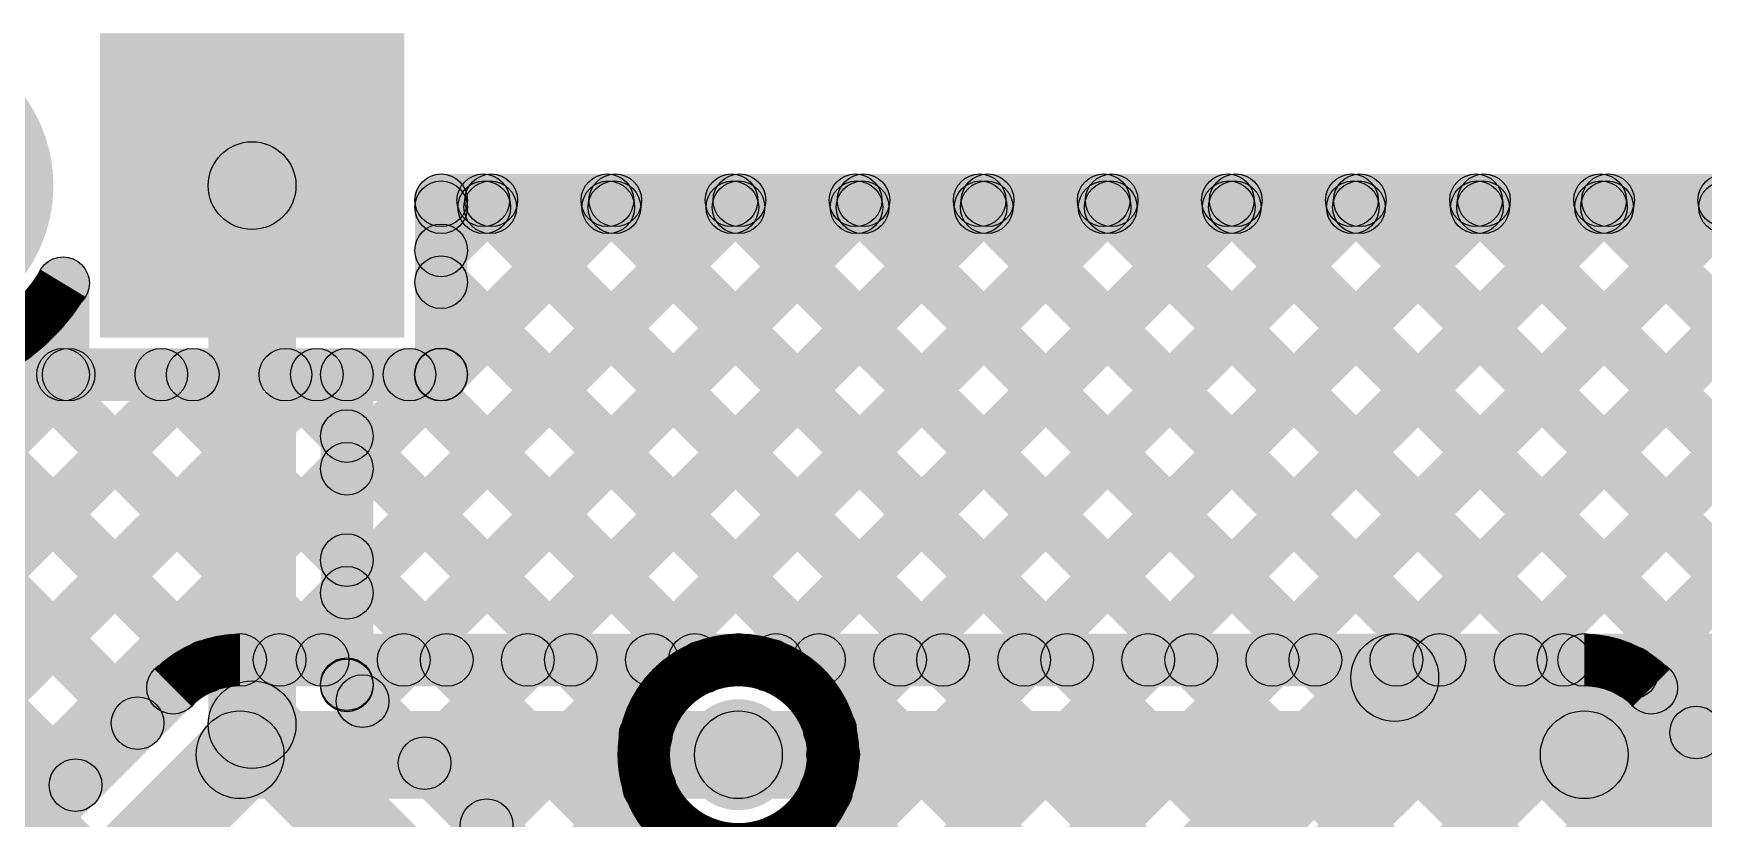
# Model space of a CAD drawing. Header units: millimetres. Extents: x 0 to 212, y 0 to 213.
# Drawn here: x 0.7971 to 1.273, y 3.0248 to 3.2486 of the extents above; entities that cross this region are included whole.
import ezdxf

# ---------------------------------------------------------------- set-up
doc = ezdxf.new("R2010")
doc.units = ezdxf.units.MM
doc.header["$MEASUREMENT"] = 0
for name, color, linetype in [('BottomLayer', 5, 'Continuous'), ('BottomSolder', 6, 'Continuous'), ('PadHoleLayer', 156, 'Continuous'), ('TopLayer', 1, 'Continuous'), ('TopSolder', 216, 'Continuous'), ('ViaHoleLayer', 16, 'Continuous')]:
    doc.layers.add(name, color=color, linetype=linetype)

# ---------------------------------------------------------------- blocks, each defined once
blk = doc.blocks.new('HDR_M_1X4_B_3')
at = {"layer": 'BottomLayer'}
blk.add_hatch(color=5, dxfattribs=at).paths.add_polyline_path([(-0.03937, 0.03937), (0.03937, 0.03937), (0.03937, -0.03937), (-0.03937, -0.03937)])
h = blk.add_hatch(color=5, dxfattribs=at)
edge = h.paths.add_edge_path()
edge.add_arc((0.1, 0), 0.03937, 0, 360)
h = blk.add_hatch(color=5, dxfattribs=at)
edge = h.paths.add_edge_path()
edge.add_arc((0.2, 0), 0.03937, 0, 360)
h = blk.add_hatch(color=5, dxfattribs=at)
edge = h.paths.add_edge_path()
edge.add_arc((0.3, 0), 0.03937, 0, 360)
at = {"layer": 'BottomSolder'}
blk.add_hatch(color=6, dxfattribs=at).paths.add_polyline_path([(-0.04337, 0.04337), (0.04337, 0.04337), (0.04337, -0.04337), (-0.04337, -0.04337)])
h = blk.add_hatch(color=6, dxfattribs=at)
edge = h.paths.add_edge_path()
edge.add_arc((0.1, 0), 0.04337, 0, 360)
h = blk.add_hatch(color=6, dxfattribs=at)
edge = h.paths.add_edge_path()
edge.add_arc((0.2, 0), 0.04337, 0, 360)
h = blk.add_hatch(color=6, dxfattribs=at)
edge = h.paths.add_edge_path()
edge.add_arc((0.3, 0), 0.04337, 0, 360)
at = {"layer": 'PadHoleLayer'}
h = blk.add_hatch(color=156, dxfattribs=at)
edge = h.paths.add_edge_path()
edge.add_arc((0, 0), 0.02008, 0, 360)
h = blk.add_hatch(color=156, dxfattribs=at)
edge = h.paths.add_edge_path()
edge.add_arc((0.1, 0), 0.02008, 0, 360)
h = blk.add_hatch(color=156, dxfattribs=at)
edge = h.paths.add_edge_path()
edge.add_arc((0.2, 0), 0.02008, 0, 360)
h = blk.add_hatch(color=156, dxfattribs=at)
edge = h.paths.add_edge_path()
edge.add_arc((0.3, 0), 0.02008, 0, 360)
at = {"layer": 'TopLayer'}
blk.add_hatch(color=1, dxfattribs=at).paths.add_polyline_path([(-0.03937, 0.03937), (0.03937, 0.03937), (0.03937, -0.03937), (-0.03937, -0.03937)])
h = blk.add_hatch(color=1, dxfattribs=at)
edge = h.paths.add_edge_path()
edge.add_arc((0.1, 0), 0.03937, 0, 360)
h = blk.add_hatch(color=1, dxfattribs=at)
edge = h.paths.add_edge_path()
edge.add_arc((0.2, 0), 0.03937, 0, 360)
h = blk.add_hatch(color=1, dxfattribs=at)
edge = h.paths.add_edge_path()
edge.add_arc((0.3, 0), 0.03937, 0, 360)
at = {"layer": 'TopSolder'}
blk.add_hatch(color=216, dxfattribs=at).paths.add_polyline_path([(-0.04337, 0.04337), (0.04337, 0.04337), (0.04337, -0.04337), (-0.04337, -0.04337)])
h = blk.add_hatch(color=216, dxfattribs=at)
edge = h.paths.add_edge_path()
edge.add_arc((0.1, 0), 0.04337, 0, 360)
h = blk.add_hatch(color=216, dxfattribs=at)
edge = h.paths.add_edge_path()
edge.add_arc((0.2, 0), 0.04337, 0, 360)
h = blk.add_hatch(color=216, dxfattribs=at)
edge = h.paths.add_edge_path()
edge.add_arc((0.3, 0), 0.04337, 0, 360)

msp = doc.modelspace()

# ---------------------------------------------------------------- hatches: boundary and pattern name
at = {"layer": 'BottomLayer'}
h = msp.add_hatch(color=5, dxfattribs=at)
edge = h.paths.add_edge_path()
edge.add_arc((0.9133, 3.201), 0.0075, 0, 360)
h = msp.add_hatch(color=5, dxfattribs=at)
edge = h.paths.add_edge_path()
edge.add_arc((0.9133, 3.201), 0.0075, 0, 360)
for points in [[(0.9133, 3.1935), (0.9133, 3.2085), (2.41068, 3.2085), (2.41068, 3.1935)], [(0.31871, 2.2987), (0.3081, 2.3093), (1.2051, 3.2063), (1.21571, 3.1957)], [(0.35407, 2.2987), (0.34346, 2.3093), (1.24046, 3.2063), (1.25107, 3.1957)], [(0.38942, 2.2987), (0.37881, 2.3093), (1.27582, 3.2063), (1.28642, 3.1957)], [(0.42478, 2.2987), (0.41417, 2.3093), (1.31117, 3.2063), (1.32178, 3.1957)], [(0.46013, 2.2987), (0.44953, 2.3093), (1.34653, 3.2063), (1.35713, 3.1957)], [(0.49549, 2.2987), (0.48488, 2.3093), (1.38188, 3.2063), (1.39249, 3.1957)], [(0.53084, 2.2987), (0.52024, 2.3093), (1.41724, 3.2063), (1.42784, 3.1957)], [(0.87258, 3.0647), (0.86197, 3.0753), (0.99297, 3.2063), (1.00358, 3.1957)], [(0.90793, 3.0647), (0.89733, 3.0753), (1.02833, 3.2063), (1.03893, 3.1957)], [(0.9186, 3.14607), (0.90799, 3.15668), (0.95762, 3.2063), (0.96822, 3.1957)], [(0.9186, 3.18143), (0.90799, 3.19203), (0.92226, 3.2063), (0.93287, 3.1957)], [(0.92, 3.1957), (0.93061, 3.2063), (1.18225, 2.95466), (1.17164, 2.94405)], [(0.94329, 3.0647), (0.93268, 3.0753), (1.06368, 3.2063), (1.07429, 3.1957)], [(0.95536, 3.1957), (0.96596, 3.2063), (1.19767, 2.97459), (1.18707, 2.96399)], [(0.97865, 3.0647), (0.96804, 3.0753), (1.09904, 3.2063), (1.10965, 3.1957)], [(0.99071, 3.1957), (1.00132, 3.2063), (1.22345, 2.98417), (1.21285, 2.97356)], [(1.01242, 3.06311), (1.00181, 3.07372), (1.13439, 3.2063), (1.145, 3.1957)], [(1.02937, 3.04472), (1.01877, 3.05532), (1.16975, 3.2063), (1.18036, 3.1957)], [(1.02607, 3.1957), (1.03667, 3.2063), (1.25871, 2.98427), (1.2481, 2.97366)], [(1.06142, 3.1957), (1.07203, 3.2063), (1.29406, 2.98427), (1.28346, 2.97366)], [(1.09678, 3.1957), (1.10738, 3.2063), (1.32942, 2.98427), (1.31881, 2.97366)], [(1.13213, 3.1957), (1.14274, 3.2063), (1.68374, 2.6653), (1.67313, 2.6547)], [(1.16749, 3.1957), (1.1781, 3.2063), (1.7191, 2.6653), (1.70849, 2.6547)], [(1.20284, 3.1957), (1.21345, 3.2063), (1.75445, 2.6653), (1.74384, 2.6547)], [(1.23941, 2.97191), (1.2288, 2.98252), (1.45259, 3.2063), (1.4632, 3.1957)], [(1.2382, 3.1957), (1.24881, 3.2063), (1.78981, 2.6653), (1.7792, 2.6547)], [(0.9208, 3.15131), (0.9058, 3.15131), (0.9058, 3.201), (0.9208, 3.201)], [(0.90799, 3.17235), (0.9186, 3.18296), (1.1814, 2.92016), (1.17079, 2.90955)], [(0.70081, 3.1674), (0.71142, 3.17801), (0.83212, 3.0573), (0.82151, 3.0467)], [(0.81306, 3.15131), (0.79806, 3.15131), (0.79806, 3.17736), (0.81306, 3.17736)], [(0.78392, 3.155), (0.79453, 3.16561), (0.88483, 3.0753), (0.87423, 3.0647)], [(0.68235, 3.15051), (0.69296, 3.16111), (0.81444, 3.03963), (0.80384, 3.02902)], [(0.17116, 2.5047), (0.16055, 2.5153), (0.80186, 3.15661), (0.81247, 3.14601)], [(0.20651, 2.5047), (0.19591, 2.5153), (0.83722, 3.15661), (0.84782, 3.14601)], [(0.24187, 2.5047), (0.23126, 2.5153), (0.87257, 3.15661), (0.88318, 3.14601)], [(0.27722, 2.5047), (0.26662, 2.5153), (0.90793, 3.15661), (0.91853, 3.14601)], [(0.75746, 3.14611), (0.76806, 3.15672), (0.85137, 3.07341), (0.84076, 3.0628)], [(0.80556, 3.14381), (0.80556, 3.15881), (0.9133, 3.15881), (0.9133, 3.14381)], [(0.82827, 3.14601), (0.83888, 3.15661), (0.92019, 3.0753), (0.90958, 3.0647)], [(0.86363, 3.14601), (0.87423, 3.15661), (0.95554, 3.0753), (0.94494, 3.0647)], [(0.89898, 3.14601), (0.90959, 3.15661), (0.9909, 3.0753), (0.98029, 3.0647)], [(0.856, 3.0625), (0.856, 3.0775), (0.998, 3.0775), (0.998, 3.0625)], [(1.185, 3.0525), (1.185, 3.0775), (1.341, 3.0775), (1.341, 3.0525)], [(1.10284, 2.96516), (1.08516, 2.98284), (1.17616, 3.07384), (1.19384, 3.05616)], [(0.29012, 2.5047), (0.27951, 2.5153), (0.8316, 3.0674), (0.84221, 3.05679)], [(0.856, 3.0305), (0.856, 3.0555), (0.998, 3.0555), (0.998, 3.0305)], [(0.30484, 2.47416), (0.28716, 2.49184), (0.84716, 3.05184), (0.86484, 3.03416)], [(1.01764, 3.02735), (1.02824, 3.03796), (1.18489, 2.88131), (1.17428, 2.8707)]]:
    msp.add_hatch(color=5, dxfattribs=at).paths.add_polyline_path(points)
h = msp.add_hatch(color=5, dxfattribs=at)
edge = h.paths.add_edge_path()
edge.add_arc((0.9253, 3.201), 0.0075, 0, 360)
h = msp.add_hatch(color=5, dxfattribs=at)
edge = h.paths.add_edge_path()
edge.add_arc((0.92757, 3.201), 0.0075, 0, 360)
h = msp.add_hatch(color=5, dxfattribs=at)
edge = h.paths.add_edge_path()
edge.add_arc((0.96066, 3.201), 0.0075, 0, 360)
h = msp.add_hatch(color=5, dxfattribs=at)
edge = h.paths.add_edge_path()
edge.add_arc((0.96292, 3.201), 0.0075, 0, 360)
h = msp.add_hatch(color=5, dxfattribs=at)
edge = h.paths.add_edge_path()
edge.add_arc((0.99602, 3.201), 0.0075, 0, 360)
h = msp.add_hatch(color=5, dxfattribs=at)
edge = h.paths.add_edge_path()
edge.add_arc((0.99828, 3.201), 0.0075, 0, 360)
h = msp.add_hatch(color=5, dxfattribs=at)
edge = h.paths.add_edge_path()
edge.add_arc((1.03137, 3.201), 0.0075, 0, 360)
h = msp.add_hatch(color=5, dxfattribs=at)
edge = h.paths.add_edge_path()
edge.add_arc((1.03363, 3.201), 0.0075, 0, 360)
h = msp.add_hatch(color=5, dxfattribs=at)
edge = h.paths.add_edge_path()
edge.add_arc((1.06673, 3.201), 0.0075, 0, 360)
h = msp.add_hatch(color=5, dxfattribs=at)
edge = h.paths.add_edge_path()
edge.add_arc((1.06899, 3.201), 0.0075, 0, 360)
h = msp.add_hatch(color=5, dxfattribs=at)
edge = h.paths.add_edge_path()
edge.add_arc((1.10208, 3.201), 0.0075, 0, 360)
h = msp.add_hatch(color=5, dxfattribs=at)
edge = h.paths.add_edge_path()
edge.add_arc((1.10434, 3.201), 0.0075, 0, 360)
h = msp.add_hatch(color=5, dxfattribs=at)
edge = h.paths.add_edge_path()
edge.add_arc((1.13744, 3.201), 0.0075, 0, 360)
h = msp.add_hatch(color=5, dxfattribs=at)
edge = h.paths.add_edge_path()
edge.add_arc((1.1397, 3.201), 0.0075, 0, 360)
h = msp.add_hatch(color=5, dxfattribs=at)
edge = h.paths.add_edge_path()
edge.add_arc((1.17279, 3.201), 0.0075, 0, 360)
h = msp.add_hatch(color=5, dxfattribs=at)
edge = h.paths.add_edge_path()
edge.add_arc((1.17505, 3.201), 0.0075, 0, 360)
h = msp.add_hatch(color=5, dxfattribs=at)
edge = h.paths.add_edge_path()
edge.add_arc((1.20815, 3.201), 0.0075, 0, 360)
h = msp.add_hatch(color=5, dxfattribs=at)
edge = h.paths.add_edge_path()
edge.add_arc((1.21041, 3.201), 0.0075, 0, 360)
h = msp.add_hatch(color=5, dxfattribs=at)
edge = h.paths.add_edge_path()
edge.add_arc((1.2435, 3.201), 0.0075, 0, 360)
h = msp.add_hatch(color=5, dxfattribs=at)
edge = h.paths.add_edge_path()
edge.add_arc((1.24576, 3.201), 0.0075, 0, 360)
h = msp.add_hatch(color=5, dxfattribs=at)
edge = h.paths.add_edge_path()
edge.add_arc((1.27886, 3.201), 0.0075, 0, 360)
h = msp.add_hatch(color=5, dxfattribs=at)
edge = h.paths.add_edge_path()
edge.add_arc((0.9133, 3.18673), 0.0075, 0, 360)
h = msp.add_hatch(color=5, dxfattribs=at)
edge = h.paths.add_edge_path()
edge.add_arc((0.80556, 3.17736), 0.0075, 0, 360)
h = msp.add_hatch(color=5, dxfattribs=at)
edge = h.paths.add_edge_path()
edge.add_arc((0.80556, 3.17736), 0.0075, 0, 360)
h = msp.add_hatch(color=5, dxfattribs=at)
edge = h.paths.add_edge_path()
edge.add_arc((0.9133, 3.17765), 0.0075, 0, 360)
h = msp.add_hatch(color=5, dxfattribs=at)
edge = h.paths.add_edge_path()
edge.add_arc((0.80556, 3.15131), 0.0075, 0, 360)
h = msp.add_hatch(color=5, dxfattribs=at)
edge = h.paths.add_edge_path()
edge.add_arc((0.80556, 3.15131), 0.0075, 0, 360)
h = msp.add_hatch(color=5, dxfattribs=at)
edge = h.paths.add_edge_path()
edge.add_arc((0.80717, 3.15131), 0.0075, 0, 360)
h = msp.add_hatch(color=5, dxfattribs=at)
edge = h.paths.add_edge_path()
edge.add_arc((0.83357, 3.15131), 0.0075, 0, 360)
h = msp.add_hatch(color=5, dxfattribs=at)
edge = h.paths.add_edge_path()
edge.add_arc((0.84252, 3.15131), 0.0075, 0, 360)
h = msp.add_hatch(color=5, dxfattribs=at)
edge = h.paths.add_edge_path()
edge.add_arc((0.86893, 3.15131), 0.0075, 0, 360)
h = msp.add_hatch(color=5, dxfattribs=at)
edge = h.paths.add_edge_path()
edge.add_arc((0.87788, 3.15131), 0.0075, 0, 360)
h = msp.add_hatch(color=5, dxfattribs=at)
edge = h.paths.add_edge_path()
edge.add_arc((0.90428, 3.15131), 0.0075, 0, 360)
h = msp.add_hatch(color=5, dxfattribs=at)
edge = h.paths.add_edge_path()
edge.add_arc((0.91323, 3.15131), 0.0075, 0, 360)
h = msp.add_hatch(color=5, dxfattribs=at)
edge = h.paths.add_edge_path()
edge.add_arc((0.9133, 3.15138), 0.0075, 0, 360)
h = msp.add_hatch(color=5, dxfattribs=at)
edge = h.paths.add_edge_path()
edge.add_arc((0.9133, 3.15131), 0.0075, 0, 360)
h = msp.add_hatch(color=5, dxfattribs=at)
edge = h.paths.add_edge_path()
edge.add_arc((0.9133, 3.15131), 0.0075, 0, 360)
h = msp.add_hatch(color=5, dxfattribs=at)
edge = h.paths.add_edge_path()
edge.add_arc((0.84607, 3.06811), 0.0075, 0, 360)
h = msp.add_hatch(color=5, dxfattribs=at)
edge = h.paths.add_edge_path()
edge.add_arc((0.856, 3.07), 0.0075, 0, 360)
h = msp.add_hatch(color=5, dxfattribs=at)
edge = h.paths.add_edge_path()
edge.add_arc((0.856, 3.07), 0.0075, 0, 360)
h = msp.add_hatch(color=5, dxfattribs=at)
edge = h.paths.add_edge_path()
edge.add_arc((0.856, 3.07), 0.0075, 0, 360)
h = msp.add_hatch(color=5, dxfattribs=at)
edge = h.paths.add_edge_path()
edge.add_arc((0.86728, 3.07), 0.0075, 0, 360)
h = msp.add_hatch(color=5, dxfattribs=at)
edge = h.paths.add_edge_path()
edge.add_arc((0.87953, 3.07), 0.0075, 0, 360)
h = msp.add_hatch(color=5, dxfattribs=at)
edge = h.paths.add_edge_path()
edge.add_arc((0.90263, 3.07), 0.0075, 0, 360)
h = msp.add_hatch(color=5, dxfattribs=at)
edge = h.paths.add_edge_path()
edge.add_arc((0.91488, 3.07), 0.0075, 0, 360)
h = msp.add_hatch(color=5, dxfattribs=at)
edge = h.paths.add_edge_path()
edge.add_arc((0.93799, 3.07), 0.0075, 0, 360)
h = msp.add_hatch(color=5, dxfattribs=at)
edge = h.paths.add_edge_path()
edge.add_arc((0.95024, 3.07), 0.0075, 0, 360)
h = msp.add_hatch(color=5, dxfattribs=at)
edge = h.paths.add_edge_path()
edge.add_arc((0.97334, 3.07), 0.0075, 0, 360)
h = msp.add_hatch(color=5, dxfattribs=at)
edge = h.paths.add_edge_path()
edge.add_arc((0.98559, 3.07), 0.0075, 0, 360)
h = msp.add_hatch(color=5, dxfattribs=at)
edge = h.paths.add_edge_path()
edge.add_arc((0.998, 3.07), 0.0075, 0, 360)
h = msp.add_hatch(color=5, dxfattribs=at)
edge = h.paths.add_edge_path()
edge.add_arc((0.998, 3.07), 0.0075, 0, 360)
h = msp.add_hatch(color=5, dxfattribs=at)
edge = h.paths.add_edge_path()
edge.add_arc((1.00711, 3.06842), 0.0075, 0, 360)
h = msp.add_hatch(color=5, dxfattribs=at)
edge = h.paths.add_edge_path()
edge.add_arc((1.185, 3.065), 0.0125, 0, 360)
h = msp.add_hatch(color=5, dxfattribs=at)
edge = h.paths.add_edge_path()
edge.add_arc((1.185, 3.065), 0.0125, 0, 360)
h = msp.add_hatch(color=5, dxfattribs=at)
edge = h.paths.add_edge_path()
edge.add_arc((0.83691, 3.06209), 0.0075, 0, 360)
h = msp.add_hatch(color=5, dxfattribs=at)
edge = h.paths.add_edge_path()
edge.add_arc((0.83691, 3.06209), 0.0075, 0, 360)
h = msp.add_hatch(color=5, dxfattribs=at)
edge = h.paths.add_edge_path()
edge.add_arc((0.83691, 3.06209), 0.0075, 0, 360)
h = msp.add_hatch(color=5, dxfattribs=at)
edge = h.paths.add_edge_path()
edge.add_arc((0.82682, 3.052), 0.0075, 0, 360)
h = msp.add_hatch(color=5, dxfattribs=at)
edge = h.paths.add_edge_path()
edge.add_arc((0.856, 3.043), 0.0125, 0, 360)
h = msp.add_hatch(color=5, dxfattribs=at)
edge = h.paths.add_edge_path()
edge.add_arc((0.856, 3.043), 0.0125, 0, 360)
h = msp.add_hatch(color=5, dxfattribs=at)
edge = h.paths.add_edge_path()
edge.add_arc((0.998, 3.043), 0.0125, 0, 360)
h = msp.add_hatch(color=5, dxfattribs=at)
edge = h.paths.add_edge_path()
edge.add_arc((1.02407, 3.05002), 0.0075, 0, 360)
h = msp.add_hatch(color=5, dxfattribs=at)
edge = h.paths.add_edge_path()
edge.add_arc((0.998, 3.043), 0.01181, 0, 360)
h = msp.add_hatch(color=5, dxfattribs=at)
edge = h.paths.add_edge_path()
edge.add_arc((1.025, 3.043), 0.0075, 0, 360)
h = msp.add_hatch(color=5, dxfattribs=at)
edge = h.paths.add_edge_path()
edge.add_arc((1.025, 3.043), 0.0075, 0, 360)
h = msp.add_hatch(color=5, dxfattribs=at)
edge = h.paths.add_edge_path()
edge.add_arc((0.80914, 3.03432), 0.0075, 0, 360)
h = msp.add_hatch(color=5, dxfattribs=at)
edge = h.paths.add_edge_path()
edge.add_arc((1.02294, 3.03265), 0.0075, 0, 360)
at = {"layer": 'BottomSolder'}
h = msp.add_hatch(color=6, dxfattribs=at)
edge = h.paths.add_edge_path()
edge.add_arc((0.998, 3.043), 0.01581, 0, 360)
at = {"layer": 'TopLayer'}
h = msp.add_hatch(color=1, dxfattribs=at)
edge = h.paths.add_edge_path()
edge.add_arc((0.85943, 3.20518), 0.0125, 0, 360)
for points in [[(0.87193, 3.05157), (0.84693, 3.05157), (0.84693, 3.20518), (0.87193, 3.20518)], [(0.89173, 3.08385), (0.88112, 3.09445), (0.99097, 3.2043), (1.00158, 3.1937)], [(0.89621, 3.05297), (0.8856, 3.06358), (1.02633, 3.2043), (1.03693, 3.1937)], [(0.91389, 3.0353), (0.90328, 3.0459), (1.06168, 3.2043), (1.07229, 3.1937)], [(0.9186, 3.14607), (0.90799, 3.15668), (0.95562, 3.2043), (0.96622, 3.1937)], [(0.9186, 3.18143), (0.90799, 3.19203), (0.92026, 3.2043), (0.93087, 3.1937)], [(0.9133, 3.1915), (0.9133, 3.2065), (2.37979, 3.2065), (2.37979, 3.1915)], [(0.93157, 3.01762), (0.92096, 3.02822), (1.09704, 3.2043), (1.10765, 3.1937)], [(0.922, 3.1937), (0.93261, 3.2043), (1.06161, 3.0753), (1.051, 3.0647)], [(0.95736, 3.1937), (0.96796, 3.2043), (1.09696, 3.0753), (1.08636, 3.0647)], [(0.99271, 3.1937), (1.00332, 3.2043), (1.13232, 3.0753), (1.12171, 3.0647)], [(1.014, 3.0647), (1.00339, 3.0753), (1.13239, 3.2043), (1.143, 3.1937)], [(1.02807, 3.1937), (1.03867, 3.2043), (1.16767, 3.0753), (1.15707, 3.0647)], [(1.04936, 3.0647), (1.03875, 3.0753), (1.16775, 3.2043), (1.17836, 3.1937)], [(1.06342, 3.1937), (1.07403, 3.2043), (1.20303, 3.0753), (1.19242, 3.0647)], [(1.08471, 3.0647), (1.0741, 3.0753), (1.2031, 3.2043), (1.21371, 3.1937)], [(1.09878, 3.1937), (1.10938, 3.2043), (1.23838, 3.0753), (1.22778, 3.0647)], [(1.12007, 3.0647), (1.10946, 3.0753), (1.23846, 3.2043), (1.24907, 3.1937)], [(1.13413, 3.1937), (1.14474, 3.2043), (1.38574, 2.9633), (1.37513, 2.9527)], [(1.15542, 3.0647), (1.14481, 3.0753), (1.27382, 3.2043), (1.28442, 3.1937)], [(1.16949, 3.1937), (1.1801, 3.2043), (1.4211, 2.9633), (1.41049, 2.9527)], [(1.19078, 3.0647), (1.18017, 3.0753), (1.30917, 3.2043), (1.31978, 3.1937)], [(1.20484, 3.1937), (1.21545, 3.2043), (1.45645, 2.9633), (1.44584, 2.9527)], [(1.22613, 3.0647), (1.21553, 3.0753), (1.34453, 3.2043), (1.35513, 3.1937)], [(1.2402, 3.1937), (1.25081, 3.2043), (1.49181, 2.9633), (1.4812, 2.9527)], [(1.25785, 3.06105), (1.24724, 3.07166), (1.37988, 3.2043), (1.39049, 3.1937)], [(1.27616, 3.04402), (1.26556, 3.05463), (1.41524, 3.2043), (1.42584, 3.1937)], [(0.9208, 3.15131), (0.9058, 3.15131), (0.9058, 3.199), (0.9208, 3.199)], [(0.90799, 3.17235), (0.9186, 3.18296), (1.02625, 3.0753), (1.01565, 3.0647)], [(0.89173, 3.1192), (0.88112, 3.12981), (0.90793, 3.15661), (0.91853, 3.14601)], [(0.88643, 3.14381), (0.88643, 3.15881), (0.9133, 3.15881), (0.9133, 3.14381)], [(0.89898, 3.14601), (0.90959, 3.15661), (0.99296, 3.07324), (0.98235, 3.06264)], [(0.89393, 3.06276), (0.87893, 3.06276), (0.87893, 3.15131), (0.89393, 3.15131)], [(0.88112, 3.12851), (0.89173, 3.13912), (0.9769, 3.05395), (0.96629, 3.04334)], [(0.88112, 3.09315), (0.89173, 3.10376), (1.03219, 2.9633), (1.02158, 2.9527)], [(0.998, 3.0625), (0.998, 3.0775), (1.239, 3.0775), (1.239, 3.0625)], [(0.75059, 3.04974), (0.76826, 3.06741), (0.97458, 2.8611), (0.9569, 2.84342)], [(0.88112, 3.0578), (0.89173, 3.06841), (0.99683, 2.9633), (0.98622, 2.9527)], [(0.88112, 3.05745), (0.89173, 3.06806), (0.99649, 2.9633), (0.98588, 2.9527)], [(1.25279, 3.05679), (1.2634, 3.0674), (1.3244, 3.0064), (1.31379, 2.99579)], [(0.85059, 3.04274), (0.86826, 3.06041), (0.98884, 2.93984), (0.97116, 2.92216)], [(0.998, 3.0305), (0.998, 3.0555), (1.239, 3.0555), (1.239, 3.0305)], [(1.23016, 3.03416), (1.24784, 3.05184), (1.30884, 2.99084), (1.29116, 2.97316)], [(0.94924, 2.99994), (0.93864, 3.01055), (0.96728, 3.03919), (0.97789, 3.02858)]]:
    msp.add_hatch(color=1, dxfattribs=at).paths.add_polyline_path(points)
h = msp.add_hatch(color=1, dxfattribs=at)
edge = h.paths.add_edge_path()
edge.add_arc((0.9133, 3.199), 0.0075, 0, 360)
h = msp.add_hatch(color=1, dxfattribs=at)
edge = h.paths.add_edge_path()
edge.add_arc((0.9133, 3.199), 0.0075, 0, 360)
h = msp.add_hatch(color=1, dxfattribs=at)
edge = h.paths.add_edge_path()
edge.add_arc((0.92557, 3.199), 0.0075, 0, 360)
h = msp.add_hatch(color=1, dxfattribs=at)
edge = h.paths.add_edge_path()
edge.add_arc((0.9273, 3.199), 0.0075, 0, 360)
h = msp.add_hatch(color=1, dxfattribs=at)
edge = h.paths.add_edge_path()
edge.add_arc((0.96092, 3.199), 0.0075, 0, 360)
h = msp.add_hatch(color=1, dxfattribs=at)
edge = h.paths.add_edge_path()
edge.add_arc((0.96266, 3.199), 0.0075, 0, 360)
h = msp.add_hatch(color=1, dxfattribs=at)
edge = h.paths.add_edge_path()
edge.add_arc((0.99628, 3.199), 0.0075, 0, 360)
h = msp.add_hatch(color=1, dxfattribs=at)
edge = h.paths.add_edge_path()
edge.add_arc((0.99802, 3.199), 0.0075, 0, 360)
h = msp.add_hatch(color=1, dxfattribs=at)
edge = h.paths.add_edge_path()
edge.add_arc((1.03163, 3.199), 0.0075, 0, 360)
h = msp.add_hatch(color=1, dxfattribs=at)
edge = h.paths.add_edge_path()
edge.add_arc((1.03337, 3.199), 0.0075, 0, 360)
h = msp.add_hatch(color=1, dxfattribs=at)
edge = h.paths.add_edge_path()
edge.add_arc((1.06699, 3.199), 0.0075, 0, 360)
h = msp.add_hatch(color=1, dxfattribs=at)
edge = h.paths.add_edge_path()
edge.add_arc((1.06873, 3.199), 0.0075, 0, 360)
h = msp.add_hatch(color=1, dxfattribs=at)
edge = h.paths.add_edge_path()
edge.add_arc((1.10234, 3.199), 0.0075, 0, 360)
h = msp.add_hatch(color=1, dxfattribs=at)
edge = h.paths.add_edge_path()
edge.add_arc((1.10408, 3.199), 0.0075, 0, 360)
h = msp.add_hatch(color=1, dxfattribs=at)
edge = h.paths.add_edge_path()
edge.add_arc((1.1377, 3.199), 0.0075, 0, 360)
h = msp.add_hatch(color=1, dxfattribs=at)
edge = h.paths.add_edge_path()
edge.add_arc((1.13944, 3.199), 0.0075, 0, 360)
h = msp.add_hatch(color=1, dxfattribs=at)
edge = h.paths.add_edge_path()
edge.add_arc((1.17305, 3.199), 0.0075, 0, 360)
h = msp.add_hatch(color=1, dxfattribs=at)
edge = h.paths.add_edge_path()
edge.add_arc((1.17479, 3.199), 0.0075, 0, 360)
h = msp.add_hatch(color=1, dxfattribs=at)
edge = h.paths.add_edge_path()
edge.add_arc((1.20841, 3.199), 0.0075, 0, 360)
h = msp.add_hatch(color=1, dxfattribs=at)
edge = h.paths.add_edge_path()
edge.add_arc((1.21015, 3.199), 0.0075, 0, 360)
h = msp.add_hatch(color=1, dxfattribs=at)
edge = h.paths.add_edge_path()
edge.add_arc((1.24376, 3.199), 0.0075, 0, 360)
h = msp.add_hatch(color=1, dxfattribs=at)
edge = h.paths.add_edge_path()
edge.add_arc((1.2455, 3.199), 0.0075, 0, 360)
h = msp.add_hatch(color=1, dxfattribs=at)
edge = h.paths.add_edge_path()
edge.add_arc((1.27912, 3.199), 0.0075, 0, 360)
h = msp.add_hatch(color=1, dxfattribs=at)
edge = h.paths.add_edge_path()
edge.add_arc((0.9133, 3.18673), 0.0075, 0, 360)
h = msp.add_hatch(color=1, dxfattribs=at)
edge = h.paths.add_edge_path()
edge.add_arc((0.9133, 3.17765), 0.0075, 0, 360)
h = msp.add_hatch(color=1, dxfattribs=at)
edge = h.paths.add_edge_path()
edge.add_arc((0.88643, 3.15131), 0.0075, 0, 360)
h = msp.add_hatch(color=1, dxfattribs=at)
edge = h.paths.add_edge_path()
edge.add_arc((0.88643, 3.15131), 0.0075, 0, 360)
h = msp.add_hatch(color=1, dxfattribs=at)
edge = h.paths.add_edge_path()
edge.add_arc((0.90428, 3.15131), 0.0075, 0, 360)
h = msp.add_hatch(color=1, dxfattribs=at)
edge = h.paths.add_edge_path()
edge.add_arc((0.91323, 3.15131), 0.0075, 0, 360)
h = msp.add_hatch(color=1, dxfattribs=at)
edge = h.paths.add_edge_path()
edge.add_arc((0.9133, 3.15138), 0.0075, 0, 360)
h = msp.add_hatch(color=1, dxfattribs=at)
edge = h.paths.add_edge_path()
edge.add_arc((0.9133, 3.15131), 0.0075, 0, 360)
h = msp.add_hatch(color=1, dxfattribs=at)
edge = h.paths.add_edge_path()
edge.add_arc((0.9133, 3.15131), 0.0075, 0, 360)
h = msp.add_hatch(color=1, dxfattribs=at)
edge = h.paths.add_edge_path()
edge.add_arc((0.88643, 3.13381), 0.0075, 0, 360)
h = msp.add_hatch(color=1, dxfattribs=at)
edge = h.paths.add_edge_path()
edge.add_arc((0.88643, 3.12451), 0.0075, 0, 360)
h = msp.add_hatch(color=1, dxfattribs=at)
edge = h.paths.add_edge_path()
edge.add_arc((0.88643, 3.09846), 0.0075, 0, 360)
h = msp.add_hatch(color=1, dxfattribs=at)
edge = h.paths.add_edge_path()
edge.add_arc((0.88643, 3.08915), 0.0075, 0, 360)
h = msp.add_hatch(color=1, dxfattribs=at)
edge = h.paths.add_edge_path()
edge.add_arc((0.98765, 3.06794), 0.0075, 0, 360)
h = msp.add_hatch(color=1, dxfattribs=at)
edge = h.paths.add_edge_path()
edge.add_arc((0.998, 3.07), 0.0075, 0, 360)
h = msp.add_hatch(color=1, dxfattribs=at)
edge = h.paths.add_edge_path()
edge.add_arc((0.998, 3.07), 0.0075, 0, 360)
h = msp.add_hatch(color=1, dxfattribs=at)
edge = h.paths.add_edge_path()
edge.add_arc((1.0087, 3.07), 0.0075, 0, 360)
h = msp.add_hatch(color=1, dxfattribs=at)
edge = h.paths.add_edge_path()
edge.add_arc((1.02095, 3.07), 0.0075, 0, 360)
h = msp.add_hatch(color=1, dxfattribs=at)
edge = h.paths.add_edge_path()
edge.add_arc((1.04405, 3.07), 0.0075, 0, 360)
h = msp.add_hatch(color=1, dxfattribs=at)
edge = h.paths.add_edge_path()
edge.add_arc((1.05631, 3.07), 0.0075, 0, 360)
h = msp.add_hatch(color=1, dxfattribs=at)
edge = h.paths.add_edge_path()
edge.add_arc((1.07941, 3.07), 0.0075, 0, 360)
h = msp.add_hatch(color=1, dxfattribs=at)
edge = h.paths.add_edge_path()
edge.add_arc((1.09166, 3.07), 0.0075, 0, 360)
h = msp.add_hatch(color=1, dxfattribs=at)
edge = h.paths.add_edge_path()
edge.add_arc((1.11476, 3.07), 0.0075, 0, 360)
h = msp.add_hatch(color=1, dxfattribs=at)
edge = h.paths.add_edge_path()
edge.add_arc((1.12702, 3.07), 0.0075, 0, 360)
h = msp.add_hatch(color=1, dxfattribs=at)
edge = h.paths.add_edge_path()
edge.add_arc((1.15012, 3.07), 0.0075, 0, 360)
h = msp.add_hatch(color=1, dxfattribs=at)
edge = h.paths.add_edge_path()
edge.add_arc((1.16237, 3.07), 0.0075, 0, 360)
h = msp.add_hatch(color=1, dxfattribs=at)
edge = h.paths.add_edge_path()
edge.add_arc((1.18547, 3.07), 0.0075, 0, 360)
h = msp.add_hatch(color=1, dxfattribs=at)
edge = h.paths.add_edge_path()
edge.add_arc((1.19773, 3.07), 0.0075, 0, 360)
h = msp.add_hatch(color=1, dxfattribs=at)
edge = h.paths.add_edge_path()
edge.add_arc((1.22083, 3.07), 0.0075, 0, 360)
h = msp.add_hatch(color=1, dxfattribs=at)
edge = h.paths.add_edge_path()
edge.add_arc((1.23308, 3.07), 0.0075, 0, 360)
h = msp.add_hatch(color=1, dxfattribs=at)
edge = h.paths.add_edge_path()
edge.add_arc((1.239, 3.07), 0.0075, 0, 360)
h = msp.add_hatch(color=1, dxfattribs=at)
edge = h.paths.add_edge_path()
edge.add_arc((1.239, 3.07), 0.0075, 0, 360)
h = msp.add_hatch(color=1, dxfattribs=at)
edge = h.paths.add_edge_path()
edge.add_arc((1.239, 3.07), 0.0075, 0, 360)
h = msp.add_hatch(color=1, dxfattribs=at)
edge = h.paths.add_edge_path()
edge.add_arc((0.88643, 3.0631), 0.0075, 0, 360)
h = msp.add_hatch(color=1, dxfattribs=at)
edge = h.paths.add_edge_path()
edge.add_arc((0.88643, 3.06276), 0.0075, 0, 360)
h = msp.add_hatch(color=1, dxfattribs=at)
edge = h.paths.add_edge_path()
edge.add_arc((0.88643, 3.06276), 0.0075, 0, 360)
h = msp.add_hatch(color=1, dxfattribs=at)
edge = h.paths.add_edge_path()
edge.add_arc((1.25254, 3.06636), 0.0075, 0, 360)
h = msp.add_hatch(color=1, dxfattribs=at)
edge = h.paths.add_edge_path()
edge.add_arc((1.25809, 3.06209), 0.0075, 0, 360)
h = msp.add_hatch(color=1, dxfattribs=at)
edge = h.paths.add_edge_path()
edge.add_arc((1.25809, 3.06209), 0.0075, 0, 360)
h = msp.add_hatch(color=1, dxfattribs=at)
edge = h.paths.add_edge_path()
edge.add_arc((1.25809, 3.06209), 0.0075, 0, 360)
h = msp.add_hatch(color=1, dxfattribs=at)
edge = h.paths.add_edge_path()
edge.add_arc((0.89091, 3.05828), 0.0075, 0, 360)
h = msp.add_hatch(color=1, dxfattribs=at)
edge = h.paths.add_edge_path()
edge.add_arc((0.85943, 3.05157), 0.0125, 0, 360)
h = msp.add_hatch(color=1, dxfattribs=at)
edge = h.paths.add_edge_path()
edge.add_arc((0.85943, 3.05157), 0.0125, 0, 360)
h = msp.add_hatch(color=1, dxfattribs=at)
edge = h.paths.add_edge_path()
edge.add_arc((0.9716, 3.04864), 0.0075, 0, 360)
h = msp.add_hatch(color=1, dxfattribs=at)
edge = h.paths.add_edge_path()
edge.add_arc((0.998, 3.043), 0.0125, 0, 360)
h = msp.add_hatch(color=1, dxfattribs=at)
edge = h.paths.add_edge_path()
edge.add_arc((1.239, 3.043), 0.0125, 0, 360)
h = msp.add_hatch(color=1, dxfattribs=at)
edge = h.paths.add_edge_path()
edge.add_arc((1.239, 3.043), 0.0125, 0, 360)
h = msp.add_hatch(color=1, dxfattribs=at)
edge = h.paths.add_edge_path()
edge.add_arc((1.27086, 3.04932), 0.0075, 0, 360)
h = msp.add_hatch(color=1, dxfattribs=at)
edge = h.paths.add_edge_path()
edge.add_arc((0.998, 3.043), 0.01181, 0, 360)
h = msp.add_hatch(color=1, dxfattribs=at)
edge = h.paths.add_edge_path()
edge.add_arc((0.90859, 3.0406), 0.0075, 0, 360)
h = msp.add_hatch(color=1, dxfattribs=at)
edge = h.paths.add_edge_path()
edge.add_arc((0.97258, 3.03389), 0.0075, 0, 360)
h = msp.add_hatch(color=1, dxfattribs=at)
edge = h.paths.add_edge_path()
edge.add_arc((0.92626, 3.02292), 0.0075, 0, 360)
at = {"layer": 'TopSolder'}
h = msp.add_hatch(color=216, dxfattribs=at)
edge = h.paths.add_edge_path()
edge.add_arc((0.998, 3.043), 0.01581, 0, 360)
at = {"layer": 'ViaHoleLayer'}
h = msp.add_hatch(color=16, dxfattribs=at)
edge = h.paths.add_edge_path()
edge.add_arc((0.998, 3.043), 0.00591, 0, 360)

# ---------------------------------------------------------------- linework, layer by layer
at = {"layer": 'BottomLayer', "const_width": 0.015}
for points in [[(0.80556, 3.17736, -0.593249), (0.71109, 3.1814)], [(0.83691, 3.06209, -0.198912), (0.856, 3.07)], [(0.83691, 3.06209, -0.198912), (0.856, 3.07)], [(0.998, 3.07, -0.414214), (1.025, 3.043)], [(1.025, 3.043, -0.414214), (0.998, 3.016)]]:
    msp.add_lwpolyline(points, format="xyb", dxfattribs=at)
at = {"layer": 'BottomLayer'}
for centre, radius in [((0.9133, 3.201), 0.0075), ((0.9133, 3.201), 0.0075), ((0.9253, 3.201), 0.0075), ((0.92757, 3.201), 0.0075), ((0.96066, 3.201), 0.0075), ((0.96292, 3.201), 0.0075), ((0.99602, 3.201), 0.0075), ((0.99828, 3.201), 0.0075), ((1.03137, 3.201), 0.0075), ((1.03363, 3.201), 0.0075), ((1.06673, 3.201), 0.0075), ((1.06899, 3.201), 0.0075), ((1.10208, 3.201), 0.0075), ((1.10434, 3.201), 0.0075), ((1.13744, 3.201), 0.0075), ((1.1397, 3.201), 0.0075), ((1.17279, 3.201), 0.0075), ((1.17505, 3.201), 0.0075), ((1.20815, 3.201), 0.0075), ((1.21041, 3.201), 0.0075), ((1.2435, 3.201), 0.0075), ((1.24576, 3.201), 0.0075), ((1.27886, 3.201), 0.0075), ((0.9133, 3.18673), 0.0075), ((0.80556, 3.17736), 0.0075), ((0.80556, 3.17736), 0.0075), ((0.9133, 3.17765), 0.0075), ((0.80556, 3.15131), 0.0075), ((0.80556, 3.15131), 0.0075), ((0.80717, 3.15131), 0.0075), ((0.83357, 3.15131), 0.0075), ((0.84252, 3.15131), 0.0075), ((0.86893, 3.15131), 0.0075), ((0.87788, 3.15131), 0.0075), ((0.90428, 3.15131), 0.0075), ((0.91323, 3.15131), 0.0075), ((0.9133, 3.15138), 0.0075), ((0.9133, 3.15131), 0.0075), ((0.9133, 3.15131), 0.0075), ((0.84607, 3.06811), 0.0075), ((0.856, 3.07), 0.0075), ((0.856, 3.07), 0.0075), ((0.856, 3.07), 0.0075), ((0.86728, 3.07), 0.0075), ((0.87953, 3.07), 0.0075), ((0.90263, 3.07), 0.0075), ((0.91488, 3.07), 0.0075), ((0.93799, 3.07), 0.0075), ((0.95024, 3.07), 0.0075), ((0.97334, 3.07), 0.0075), ((0.98559, 3.07), 0.0075), ((0.998, 3.07), 0.0075), ((0.998, 3.07), 0.0075), ((1.00711, 3.06842), 0.0075), ((1.185, 3.065), 0.0125), ((1.185, 3.065), 0.0125), ((0.83691, 3.06209), 0.0075), ((0.83691, 3.06209), 0.0075), ((0.83691, 3.06209), 0.0075), ((0.82682, 3.052), 0.0075), ((0.856, 3.043), 0.0125), ((0.856, 3.043), 0.0125), ((0.998, 3.043), 0.0125), ((1.02407, 3.05002), 0.0075), ((1.025, 3.043), 0.0075), ((1.025, 3.043), 0.0075), ((0.80914, 3.03432), 0.0075), ((1.02294, 3.03265), 0.0075)]:
    msp.add_circle(centre, radius, dxfattribs=at)
at = {"layer": 'TopLayer', "const_width": 0.015}
for points in [[(0.998, 3.016, -1), (0.998, 3.07)], [(1.239, 3.07, -0.198912), (1.25809, 3.06209)], [(1.239, 3.07, -0.198912), (1.25809, 3.06209)]]:
    msp.add_lwpolyline(points, format="xyb", dxfattribs=at)
at = {"layer": 'TopLayer'}
for centre, radius in [((0.85943, 3.20518), 0.0125), ((0.9133, 3.199), 0.0075), ((0.9133, 3.199), 0.0075), ((0.92557, 3.199), 0.0075), ((0.9273, 3.199), 0.0075), ((0.96092, 3.199), 0.0075), ((0.96266, 3.199), 0.0075), ((0.99628, 3.199), 0.0075), ((0.99802, 3.199), 0.0075), ((1.03163, 3.199), 0.0075), ((1.03337, 3.199), 0.0075), ((1.06699, 3.199), 0.0075), ((1.06873, 3.199), 0.0075), ((1.10234, 3.199), 0.0075), ((1.10408, 3.199), 0.0075), ((1.1377, 3.199), 0.0075), ((1.13944, 3.199), 0.0075), ((1.17305, 3.199), 0.0075), ((1.17479, 3.199), 0.0075), ((1.20841, 3.199), 0.0075), ((1.21015, 3.199), 0.0075), ((1.24376, 3.199), 0.0075), ((1.2455, 3.199), 0.0075), ((1.27912, 3.199), 0.0075), ((0.9133, 3.18673), 0.0075), ((0.9133, 3.17765), 0.0075), ((0.88643, 3.15131), 0.0075), ((0.88643, 3.15131), 0.0075), ((0.90428, 3.15131), 0.0075), ((0.91323, 3.15131), 0.0075), ((0.9133, 3.15138), 0.0075), ((0.9133, 3.15131), 0.0075), ((0.9133, 3.15131), 0.0075), ((0.88643, 3.13381), 0.0075), ((0.88643, 3.12451), 0.0075), ((0.88643, 3.09846), 0.0075), ((0.88643, 3.08915), 0.0075), ((0.98765, 3.06794), 0.0075), ((0.998, 3.07), 0.0075), ((0.998, 3.07), 0.0075), ((1.0087, 3.07), 0.0075), ((1.02095, 3.07), 0.0075), ((1.04405, 3.07), 0.0075), ((1.05631, 3.07), 0.0075), ((1.07941, 3.07), 0.0075), ((1.09166, 3.07), 0.0075), ((1.11476, 3.07), 0.0075), ((1.12702, 3.07), 0.0075), ((1.15012, 3.07), 0.0075), ((1.16237, 3.07), 0.0075), ((1.18547, 3.07), 0.0075), ((1.19773, 3.07), 0.0075), ((1.22083, 3.07), 0.0075), ((1.23308, 3.07), 0.0075), ((1.239, 3.07), 0.0075), ((1.239, 3.07), 0.0075), ((1.239, 3.07), 0.0075), ((0.88643, 3.0631), 0.0075), ((0.88643, 3.06276), 0.0075), ((0.88643, 3.06276), 0.0075), ((1.25254, 3.06636), 0.0075), ((1.25809, 3.06209), 0.0075), ((1.25809, 3.06209), 0.0075), ((1.25809, 3.06209), 0.0075), ((0.89091, 3.05828), 0.0075), ((0.85943, 3.05157), 0.0125), ((0.85943, 3.05157), 0.0125), ((0.9716, 3.04864), 0.0075), ((0.998, 3.043), 0.0125), ((1.239, 3.043), 0.0125), ((1.239, 3.043), 0.0125), ((1.27086, 3.04932), 0.0075), ((0.90859, 3.0406), 0.0075), ((0.97258, 3.03389), 0.0075), ((0.92626, 3.02292), 0.0075)]:
    msp.add_circle(centre, radius, dxfattribs=at)

# ---------------------------------------------------------------- block references
at = {"rotation": 180}
msp.add_blockref('HDR_M_1X4_B_3', (0.85943, 3.20518), dxfattribs=at)

doc.saveas('drawing.dxf')
